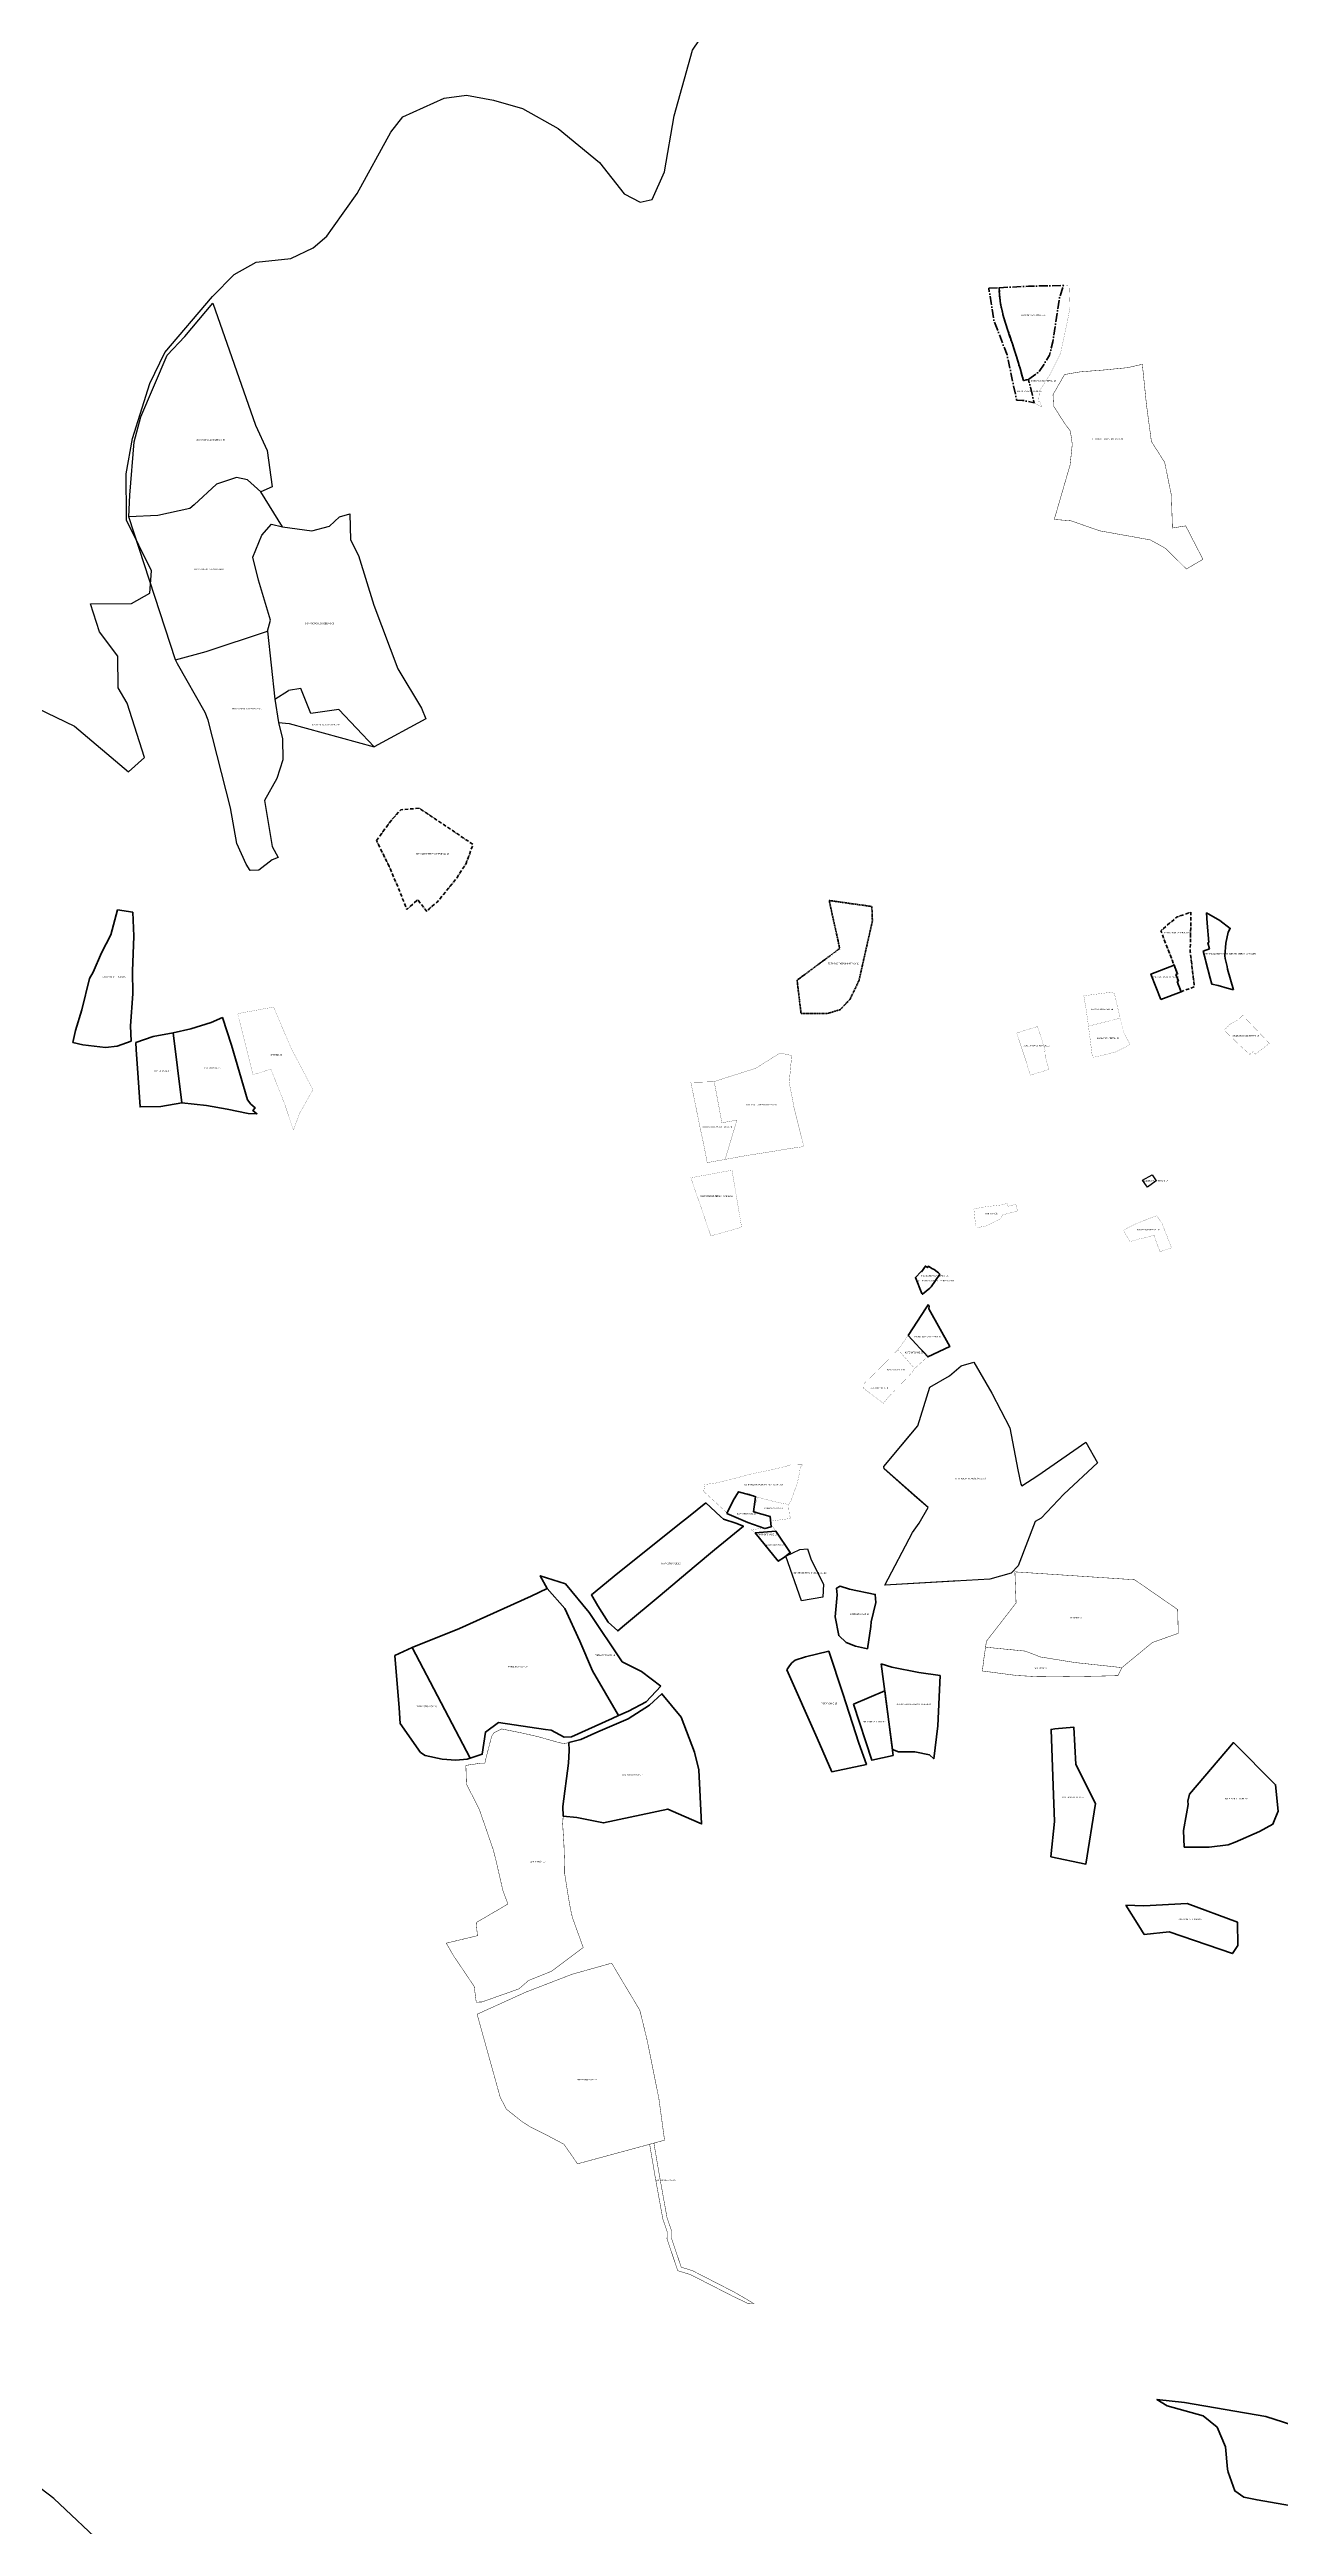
# Model space of a CAD drawing. Header units: metres. Extents: x 245125 to 394351, y 270578 to 4233311.
# Drawn here: x 269768 to 270611, y 4184964 to 4186661 of the extents above; entities that cross this region are included whole.
import ezdxf
from ezdxf.lldxf.tags import DXFTag

# ---------------------------------------------------------------- set-up
doc = ezdxf.new("R2010")
doc.units = ezdxf.units.M
for name, pattern in [('DASHDOT', [25.4, 12.7, -6.35, 0, -6.35]), ('DASHDOT_LINE', [18, 12, -3, 0, -3]), ('t-orio', [0.79, 0.5, -0.12, 0.05, -0.12])]:
    doc.linetypes.add(name, pattern=pattern)
for name, color, linetype in [('4178-(1-64)', 129, 'Continuous'), ('4495-(127-227)', 221, 'Continuous'), ('4495-(228-329)', 103, 'Continuous'), ('ASTOTA', 7, 'Continuous'), ('topo2006', 195, 'Continuous'), ('topo2008', 42, 'Continuous'), ('topo2012', 144, 'Continuous'), ('topo2013', 66, 'Continuous'), ('topo2015', 137, 'Continuous'), ('topo2016', 36, 'Continuous'), ('topo2017', 2, 'Continuous'), ('topo2018', 5, 'Continuous'), ('topo2019', 6, 'Continuous'), ('topo2020', 3, 'Continuous'), ('topo2021', 4, 'Continuous'), ('topo2022', 30, 'Continuous'), ('topo2025', 112, 'Continuous'), ('topo2026', 192, 'Continuous')]:
    doc.layers.add(name, color=color, linetype=linetype)
doc.styles.get("Standard").update_dxf_attribs({"font": 'arial.ttf'})
tags = doc.linetypes.add('BORDER', pattern=[1.75, 0.5, -0.25, 0.5, -0.25, 0, -0.25]).pattern_tags.tags
tags[14:15] = [DXFTag(74, 4), DXFTag(75, 0), DXFTag(340, '0'), DXFTag(46, 1.0), DXFTag(50, 0.0), DXFTag(44, 0.0), DXFTag(45, 0.0)]
tags[12:13] = [DXFTag(74, 4), DXFTag(75, 0), DXFTag(340, '0'), DXFTag(46, 1.0), DXFTag(50, 0.0), DXFTag(44, 0.0), DXFTag(45, 0.0)]
tags[10:11] = [DXFTag(74, 4), DXFTag(75, 0), DXFTag(340, '0'), DXFTag(46, 1.0), DXFTag(50, 0.0), DXFTag(44, 0.0), DXFTag(45, 0.0)]
tags[8:9] = [DXFTag(74, 4), DXFTag(75, 0), DXFTag(340, '0'), DXFTag(46, 1.0), DXFTag(50, 0.0), DXFTag(44, 0.0), DXFTag(45, 0.0)]
tags[6:7] = [DXFTag(74, 4), DXFTag(75, 0), DXFTag(340, '0'), DXFTag(46, 1.0), DXFTag(50, 0.0), DXFTag(44, 0.0), DXFTag(45, 0.0)]
tags[4:5] = [DXFTag(74, 4), DXFTag(75, 0), DXFTag(340, '0'), DXFTag(46, 1.0), DXFTag(50, 0.0), DXFTag(44, 0.0), DXFTag(45, 0.0)]
tags = doc.linetypes.add('BORDER2', pattern=[0.875, 0.25, -0.125, 0.25, -0.125, 0, -0.125]).pattern_tags.tags
tags[14:15] = [DXFTag(74, 4), DXFTag(75, 0), DXFTag(340, '0'), DXFTag(46, 1.0), DXFTag(50, 0.0), DXFTag(44, 0.0), DXFTag(45, 0.0)]
tags[12:13] = [DXFTag(74, 4), DXFTag(75, 0), DXFTag(340, '0'), DXFTag(46, 1.0), DXFTag(50, 0.0), DXFTag(44, 0.0), DXFTag(45, 0.0)]
tags[10:11] = [DXFTag(74, 4), DXFTag(75, 0), DXFTag(340, '0'), DXFTag(46, 1.0), DXFTag(50, 0.0), DXFTag(44, 0.0), DXFTag(45, 0.0)]
tags[8:9] = [DXFTag(74, 4), DXFTag(75, 0), DXFTag(340, '0'), DXFTag(46, 1.0), DXFTag(50, 0.0), DXFTag(44, 0.0), DXFTag(45, 0.0)]
tags[6:7] = [DXFTag(74, 4), DXFTag(75, 0), DXFTag(340, '0'), DXFTag(46, 1.0), DXFTag(50, 0.0), DXFTag(44, 0.0), DXFTag(45, 0.0)]
tags[4:5] = [DXFTag(74, 4), DXFTag(75, 0), DXFTag(340, '0'), DXFTag(46, 1.0), DXFTag(50, 0.0), DXFTag(44, 0.0), DXFTag(45, 0.0)]
tags = doc.linetypes.add('DASHDOT2', pattern=[0.5, 0.25, -0.125, 0, -0.125]).pattern_tags.tags
tags[10:11] = [DXFTag(74, 4), DXFTag(75, 0), DXFTag(340, '0'), DXFTag(46, 1.0), DXFTag(50, 0.0), DXFTag(44, 0.0), DXFTag(45, 0.0)]
tags[8:9] = [DXFTag(74, 4), DXFTag(75, 0), DXFTag(340, '0'), DXFTag(46, 1.0), DXFTag(50, 0.0), DXFTag(44, 0.0), DXFTag(45, 0.0)]
tags[6:7] = [DXFTag(74, 4), DXFTag(75, 0), DXFTag(340, '0'), DXFTag(46, 1.0), DXFTag(50, 0.0), DXFTag(44, 0.0), DXFTag(45, 0.0)]
tags[4:5] = [DXFTag(74, 4), DXFTag(75, 0), DXFTag(340, '0'), DXFTag(46, 1.0), DXFTag(50, 0.0), DXFTag(44, 0.0), DXFTag(45, 0.0)]
tags = doc.linetypes.add('DASHDOTX2', pattern=[2, 1, -0.5, 0, -0.5]).pattern_tags.tags
tags[10:11] = [DXFTag(74, 4), DXFTag(75, 0), DXFTag(340, '0'), DXFTag(46, 1.0), DXFTag(50, 0.0), DXFTag(44, 0.0), DXFTag(45, 0.0)]
tags[8:9] = [DXFTag(74, 4), DXFTag(75, 0), DXFTag(340, '0'), DXFTag(46, 1.0), DXFTag(50, 0.0), DXFTag(44, 0.0), DXFTag(45, 0.0)]
tags[6:7] = [DXFTag(74, 4), DXFTag(75, 0), DXFTag(340, '0'), DXFTag(46, 1.0), DXFTag(50, 0.0), DXFTag(44, 0.0), DXFTag(45, 0.0)]
tags[4:5] = [DXFTag(74, 4), DXFTag(75, 0), DXFTag(340, '0'), DXFTag(46, 1.0), DXFTag(50, 0.0), DXFTag(44, 0.0), DXFTag(45, 0.0)]
tags = doc.linetypes.add('HIDDEN', pattern=[0.375, 0.25, -0.125]).pattern_tags.tags
tags[6:7] = [DXFTag(74, 4), DXFTag(75, 0), DXFTag(340, '0'), DXFTag(46, 1.0), DXFTag(50, 0.0), DXFTag(44, 0.0), DXFTag(45, 0.0)]
tags[4:5] = [DXFTag(74, 4), DXFTag(75, 0), DXFTag(340, '0'), DXFTag(46, 1.0), DXFTag(50, 0.0), DXFTag(44, 0.0), DXFTag(45, 0.0)]

msp = doc.modelspace()

# ---------------------------------------------------------------- linework, layer by layer
msp.add_line((270372.5, 4185826.3), (270370.2, 4185827.9))
at = {"color": 195}
for p, q in [((270339.7, 4185689.1), (270339.5, 4185690.7)), ((270339.7, 4185689.1), (270339.5, 4185690.7)), ((270369.8, 4185662.4), (270362.2, 4185669.2)), ((270363.7, 4185651.8), (270369.8, 4185662.4)), ((270447.2, 4185655.2), (270443.2, 4185653))]:
    msp.add_line(p, q, dxfattribs=at)
at = {"layer": '4178-(1-64)', "color": 129, "linetype": 'DASHDOT2', "lineweight": 60, "ltscale": 3}
msp.add_lwpolyline([(270337.8, 4185555.5), (270344.9, 4185553), (270363.5, 4185549.4), (270378.1, 4185547.3), (270376.4, 4185513), (270373.7, 4185490.3), (270370.7, 4185493), (270360.7, 4185495.2), (270349.5, 4185495.1), (270345.4, 4185496.8)], close=True, dxfattribs=at)
at = {"layer": '4495-(127-227)', "color": 221, "linetype": 'BORDER2', "lineweight": 40}
msp.add_lwpolyline([(270579.1, 4186017.1), (270574.6, 4186018.4), (270568.5, 4186020.2), (270564.2, 4186021.1), (270564.1, 4186021.1), (270563.1, 4186025.3), (270560.1, 4186036.7), (270559.8, 4186037.8), (270558.3, 4186043.8), (270562.5, 4186045.2), (270561.4, 4186049.3), (270562.1, 4186049.7), (270561, 4186062.9), (270560.6, 4186069.9), (270569.6, 4186064.7), (270576.8, 4186059.3), (270575.3, 4186056.7), (270573.8, 4186049.1), (270573.2, 4186040.6), (270573.4, 4186038.6), (270574.7, 4186033.2), (270575, 4186031.3)], close=True, dxfattribs=at)
at = {"layer": '4495-(127-227)', "color": 221, "lineweight": 40, "ltscale": 2, "const_width": 0.1}
msp.add_lwpolyline([(270365.1, 4185824.2), (270361.1, 4185820), (270365.6, 4185809.2), (270366, 4185808.6), (270371, 4185812.7), (270372, 4185813.8), (270377.8, 4185822.3), (270376.9, 4185823.2), (270376, 4185824), (270376, 4185824), (270370.7, 4185827.8), (270370.7, 4185827.8), (270369.8, 4185826.6), (270368, 4185827.9), (270365.3, 4185824), (270365.1, 4185824.2)], dxfattribs=at)
at = {"layer": '4495-(228-329)', "color": 103, "ltscale": 50, "const_width": 0.1}
msp.add_lwpolyline([(270207.3, 4185888.4), (270235.5, 4185893.6), (270242.1, 4185854.5), (270221, 4185848.6), (270215.3, 4185865.3)], close=True, dxfattribs=at)
at = {"layer": 'ASTOTA', "color": 253, "linetype": 'HIDDEN', "ltscale": 300}
for points in [[(269759.5, 4186210.3), (269785.2, 4186197.9), (269822, 4186166.5), (269833.1, 4186176.3), (269821.1, 4186213.7), (269815, 4186224.2), (269814.7, 4186245.8), (269802.3, 4186262.6), (269796, 4186281.6), (269824.2, 4186281.9), (269836.6, 4186288.9), (269837.9, 4186304.2), (269820.7, 4186339), (269820.7, 4186341.5), (269820.4, 4186370.8), (269824.9, 4186394.9), (269836.6, 4186432.6), (269846.9, 4186453.8), (269879.7, 4186492.3), (269894.4, 4186507.4), (269909.5, 4186515.7), (269933.3, 4186518.3), (269948.7, 4186525.5), (269957.9, 4186533.5), (269961.8, 4186539), (269978.7, 4186562.9), (270001.7, 4186604.8), (270010, 4186615.4), (270038.3, 4186628.2), (270053.7, 4186630.1), (270072.2, 4186626.7), (270091.9, 4186621), (270116.4, 4186607.4), (270144.7, 4186584.1), (270161.7, 4186562.6), (270172.6, 4186556.9), (270180.9, 4186558.8), (270189.2, 4186577.7), (270196, 4186616.1), (270208.5, 4186661), (270234.2, 4186699.3)], [(269806.8, 4184949.6), (269771, 4184983.4), (269733.3, 4185012)]]:
    msp.add_lwpolyline(points, dxfattribs=at)
at = {"layer": 'topo2006', "color": 195}
for p, q in [((270371, 4185745), (270384.5, 4185752.8)), ((270371, 4185745), (270384.5, 4185752.8)), ((270384.5, 4185752.8), (270392.5, 4185759.6)), ((270384.5, 4185752.8), (270392.5, 4185759.6)), ((270392.5, 4185759.6), (270401.2, 4185762)), ((270392.5, 4185759.6), (270401.2, 4185762)), ((270401.2, 4185762), (270413.6, 4185740.8)), ((270362.9, 4185718.4), (270371, 4185745)), ((270362.9, 4185718.4), (270371, 4185745)), ((270413.6, 4185740.8), (270425.8, 4185717)), ((270339.5, 4185690.7), (270362.9, 4185718.4)), ((270358.1, 4185712.7), (270362.9, 4185718.4)), ((270425.8, 4185717), (270431.3, 4185688.4)), ((270339.5, 4185690.7), (270358.1, 4185712.7)), ((270444.9, 4185684.5), (270478, 4185707.3)), ((270478, 4185707.3), (270485.9, 4185693.1)), ((270369.8, 4185662.4), (270339.7, 4185689.1)), ((270362.2, 4185669.2), (270339.7, 4185689.1)), ((270431.3, 4185688.4), (270433.3, 4185678.6)), ((270434.1, 4185677.3), (270444.9, 4185684.5)), ((270485.9, 4185693.1), (270462.9, 4185671.6)), ((270433.3, 4185678.6), (270434.1, 4185677.3)), ((270462.9, 4185671.6), (270447.2, 4185655.2)), ((270359.1, 4185645.3), (270363.7, 4185651.8)), ((270443.2, 4185653), (270431.6, 4185622.5)), ((270340.1, 4185609.3), (270359.1, 4185645.3)), ((270426.8, 4185617.4), (270412.2, 4185613.5)), ((270431.6, 4185622.5), (270426.8, 4185617.4)), ((270412.2, 4185613.5), (270340.1, 4185609.3)), ((270390.8, 4185612.3), (270340.1, 4185609.3))]:
    msp.add_line(p, q, dxfattribs=at)
at = {"layer": 'topo2008', "color": 42}
for p, q in [((269927.6, 4186334.5), (269912.7, 4186358.4)), ((269854.4, 4186243.4), (269822.3, 4186341.2)), ((269907.3, 4186313.7), (269913.5, 4186328.7)), ((269913.5, 4186328.7), (269920, 4186336.2)), ((269920, 4186336.2), (269927.7, 4186334.5)), ((269927.7, 4186334.5), (269947.6, 4186331.6)), ((269947.6, 4186331.6), (269959.8, 4186334.9)), ((269959.8, 4186334.9), (269966.7, 4186341.3)), ((269966.7, 4186341.3), (269973.6, 4186343.4)), ((269973.6, 4186343.4), (269974.2, 4186325.6)), ((269911.2, 4186298), (269907.3, 4186313.7)), ((269974.2, 4186325.6), (269979.6, 4186314.7)), ((269979.6, 4186314.7), (269990.1, 4186280.7)), ((269919.4, 4186270.5), (269911.2, 4186298)), ((269990.1, 4186280.7), (270006.6, 4186237.1)), ((269875.4, 4186249.1), (269917.3, 4186262.9)), ((269917.3, 4186262.9), (269919.4, 4186270.5)), ((269917.3, 4186262.9), (269922.3, 4186216.3)), ((269854.4, 4186243.4), (269875.4, 4186249.1)), ((269855.6, 4186240.5), (269854.4, 4186243.4)), ((269874.5, 4186207.2), (269855.6, 4186240.5)), ((270006.6, 4186237.1), (270022.9, 4186210.3)), ((269922.3, 4186216.3), (269931.8, 4186222.3)), ((269922.3, 4186216.3), (269924.9, 4186200.3)), ((269940.1, 4186223.6), (269931.8, 4186222.3)), ((269946.9, 4186206.6), (269940.1, 4186223.6)), ((269966.1, 4186209.2), (269946.9, 4186206.6)), ((269990.4, 4186183.6), (269966.1, 4186209.2)), ((269876.6, 4186201.9), (269874.5, 4186207.2)), ((269892, 4186141.8), (269876.6, 4186201.9)), ((269924.9, 4186200.3), (269932.2, 4186199.6)), ((269924.9, 4186200.3), (269927.6, 4186189.1)), ((269932.2, 4186199.6), (269990.4, 4186183.6)), ((270025.7, 4186202.8), (269990.4, 4186183.6)), ((269927.8, 4186174.9), (269923.7, 4186162)), ((269927.6, 4186189.1), (269927.8, 4186174.9)), ((269923.7, 4186162), (269915.2, 4186147)), ((269896.4, 4186117.4), (269892, 4186141.8)), ((269915.2, 4186147), (269920.4, 4186115.5)), ((269902.8, 4186103.3), (269896.4, 4186117.4)), ((269920.4, 4186115.5), (269924.7, 4186107.8)), ((269924.7, 4186107.8), (269920.5, 4186106.2)), ((269905.5, 4186099), (269902.8, 4186103.3)), ((269911.4, 4186099.1), (269905.5, 4186099)), ((269920.5, 4186106.2), (269911.4, 4186099.1)), ((270272.4, 4185629.2), (270282, 4185633.7)), ((270282, 4185633.7), (270287.2, 4185634.2)), ((270287.2, 4185634.2), (270289.8, 4185626.6)), ((270283.2, 4185598.6), (270272.4, 4185629.2)), ((270289.8, 4185626.6), (270298.1, 4185609.9)), ((270297.8, 4185601), (270283.2, 4185598.6)), ((270298.1, 4185609.9), (270297.8, 4185601))]:
    msp.add_line(p, q, dxfattribs=at)
at = {"layer": 'topo2008'}
msp.add_line((270022.9, 4186210.3), (270025.7, 4186202.8), dxfattribs=at)
at = {"layer": 'topo2008', "color": 42}
msp.add_lwpolyline([(269822.3, 4186341.2), (269822.9, 4186356.1), (269826, 4186392.7), (269830.6, 4186409.9), (269848.5, 4186452), (269860.6, 4186464.8), (269879.8, 4186487.7), (269909, 4186404.2), (269917, 4186386.7), (269920.4, 4186361.9), (269912.7, 4186358.4), (269903.7, 4186366.6), (269896.1, 4186368.3), (269882.4, 4186363.7), (269867, 4186349.5), (269864.1, 4186347), (269842.2, 4186342.1), (269822.3, 4186341.2)], dxfattribs=at)
at = {"layer": 'topo2012', "color": 144, "linetype": 'DASHDOT2', "lineweight": 80, "ltscale": 5}
msp.add_lwpolyline([(270318.7, 4185527.8), (270340.2, 4185536.8), (270345.8, 4185492.6), (270331.2, 4185489.4)], close=True, dxfattribs=at)
at = {"layer": 'topo2013'}
msp.add_line((269858.7, 4185939.7), (269852.6, 4185987.7), dxfattribs=at)
at = {"layer": 'topo2013', "color": 66, "lineweight": 50}
for points in [[(269827.2, 4185981.2), (269839, 4185985.3), (269852.6, 4185987.7), (269858.7, 4185939.7), (269844.2, 4185937.2), (269830, 4185937), (269828.8, 4185957), (269827.4, 4185976.3)], [(269852.6, 4185987.7), (269864.8, 4185990.4), (269878.8, 4185994.9), (269886.4, 4185998.2), (269892.6, 4185979.2), (269903.6, 4185941.9), (269905.9, 4185938.8), (269908.8, 4185936.4), (269907.3, 4185934.5), (269910.1, 4185932.3), (269904, 4185932.5), (269889.6, 4185935.4), (269875.5, 4185937.9), (269858.7, 4185939.7)]]:
    msp.add_lwpolyline(points, close=True, dxfattribs=at)
at = {"layer": 'topo2013', "color": 66, "linetype": 'DASHDOTX2', "lineweight": 60}
for points in [[(270217.5, 4185665.7), (270227.6, 4185656.4), (270229.7, 4185654.6), (270238.1, 4185651.7), (270243.3, 4185649.7), (270223.6, 4185633.6), (270209.7, 4185621.9), (270186.3, 4185602.2), (270161.8, 4185581.8), (270157.2, 4185577.9), (270150.6, 4185583.9), (270143.7, 4185595.1), (270139.2, 4185602.6), (270145.7, 4185608), (270154.7, 4185615.4), (270192.7, 4185645.8), (270201.6, 4185653), (270205.6, 4185656.2)], [(270232, 4185658.3), (270236.2, 4185667.3), (270240, 4185673.3), (270250, 4185670.6), (270251.6, 4185669.7), (270250.3, 4185659.6), (270261.7, 4185656.3), (270262.3, 4185649.2), (270258, 4185648.1), (270246.4, 4185652.2)], [(270251.3, 4185645.1), (270265.6, 4185646.2), (270275.4, 4185631.6), (270271.4, 4185628.5), (270267.2, 4185625.7)], [(270307, 4185607.3), (270309.5, 4185608.5), (270316, 4185606.6), (270333.6, 4185603), (270334, 4185597.3), (270330.9, 4185584.2), (270330.5, 4185580.9), (270328.3, 4185565.7), (270320, 4185567.5), (270313.8, 4185570), (270308.6, 4185574.7), (270306.2, 4185587.7), (270307.6, 4185602.7)]]:
    msp.add_lwpolyline(points, close=True, dxfattribs=at)
at = {"layer": 'topo2015', "color": 137, "linetype": 'DASHDOT', "lineweight": 60, "ltscale": 6}
msp.add_lwpolyline([(269814.6, 4186072.1), (269825, 4186070.5), (269825.8, 4186054), (269824.9, 4186030), (269825, 4186014.5), (269823.5, 4185992.5), (269823.9, 4185982), (269814.4, 4185978.6), (269806.3, 4185977.7), (269790.9, 4185979.5), (269783.9, 4185981.1), (269785.8, 4185989.4), (269790.1, 4186003.6), (269795.4, 4186024.9), (269797.8, 4186029.4), (269803.5, 4186042.6), (269810.1, 4186054.8), (269814.6, 4186072.1)], dxfattribs=at)
at = {"layer": 'topo2015', "color": 137, "linetype": 'HIDDEN', "lineweight": 40, "ltscale": 2}
for points in [[(270273.1, 4185551.2), (270274.9, 4185554), (270276.5, 4185556.1), (270278.8, 4185558), (270285.9, 4185560.1), (270301.8, 4185564), (270311.4, 4185535), (270322.5, 4185501.1), (270327.6, 4185486.5), (270303.9, 4185481.5), (270293.8, 4185504.4), (270273.1, 4185551.2)], [(270453.9, 4185423.2), (270477.9, 4185418.2), (270484.5, 4185459.6), (270471.1, 4185486.3), (270469.6, 4185512), (270456.6, 4185510.8), (270454.1, 4185510.5), (270455.6, 4185471.7), (270456.4, 4185447.3), (270453.9, 4185423.2)]]:
    msp.add_lwpolyline(points, dxfattribs=at)
at = {"layer": 'topo2015', "color": 137, "linetype": 'BORDER', "lineweight": 40, "ltscale": 4}
for points in [[(270547.8, 4185461.2), (270547.9, 4185459), (270546.9, 4185452.7), (270544.7, 4185441.3), (270545.3, 4185429.8), (270559.2, 4185429.7), (270562.4, 4185429.7), (270575.5, 4185431.3), (270580.2, 4185433.2), (270596.9, 4185440.6), (270606.1, 4185445.5), (270607.3, 4185448.9), (270609.7, 4185454.4), (270607.9, 4185472.5), (270579, 4185501.4), (270548.9, 4185466.1), (270547.8, 4185461.2)], [(270505.4, 4185390.1), (270517.6, 4185389.6), (270547.4, 4185391.1), (270581.8, 4185378.3), (270582, 4185362.3), (270578.3, 4185356.8), (270578.3, 4185356.8), (270578.3, 4185356.8), (270535, 4185371.7), (270535, 4185371.7), (270517.9, 4185370), (270514.3, 4185375.8), (270505.4, 4185390.1)]]:
    msp.add_lwpolyline(points, dxfattribs=at)
at = {"layer": 'topo2016', "color": 36, "linetype": 'DASHDOT_LINE', "lineweight": 80, "ltscale": 0.2, "flags": 128}
msp.add_lwpolyline([(270543.2, 4186015.9), (270542.2, 4186018.5), (270540.5, 4186022.9), (270541.3, 4186023.3), (270539.6, 4186027.7), (270540.7, 4186028.1), (270536, 4186040.1), (270529.3, 4186057.7), (270540.4, 4186067.2), (270549.9, 4186070.4), (270549.4, 4186043.2), (270552.3, 4186019.4)], close=True, dxfattribs=at)
at = {"layer": 'topo2016', "color": 36, "lineweight": 80, "ltscale": 0.2, "flags": 128}
msp.add_lwpolyline([(270529.3, 4186010.5), (270522.5, 4186028), (270538.4, 4186034.1), (270540.7, 4186028.1), (270539.6, 4186027.7), (270541.3, 4186023.3), (270540.5, 4186022.9), (270543.2, 4186015.9)], close=True, dxfattribs=at)
at = {"layer": 'topo2016', "color": 36, "lineweight": 40}
msp.add_lwpolyline([(270365.1, 4185824.2), (270361.1, 4185820), (270365.6, 4185809.2), (270366, 4185808.6), (270371, 4185812.7), (270372, 4185813.8), (270377.8, 4185822.3), (270376.9, 4185823.2), (270376, 4185823.9), (270374, 4185825.5), (270372.5, 4185826.3), (270370.2, 4185827.9), (270369.4, 4185826.9), (270368, 4185827.9), (270365.3, 4185824), (270365.1, 4185824.2)], dxfattribs=at)
at = {"layer": 'topo2016', "color": 36, "linetype": 'DASHDOT2', "lineweight": 40, "ltscale": 8}
msp.add_lwpolyline([(270356.2, 4185780.3), (270368.5, 4185799.3), (270369.8, 4185801.4), (270370.5, 4185800.4), (270370.3, 4185798.6), (270384.7, 4185772.8), (270369.7, 4185765.7)], close=True, dxfattribs=at)
at = {"layer": 'topo2017', "color": 2, "linetype": 'DASHDOT_LINE', "lineweight": 60, "ltscale": 0.5, "flags": 128}
for points in [[(270411.4, 4186497.9), (270418.5, 4186498.3), (270419.1, 4186488.9), (270421.2, 4186479.2), (270429.7, 4186453.2), (270435.3, 4186434.7), (270438.6, 4186435.4), (270442.5, 4186419.4), (270434.5, 4186421.1), (270430.5, 4186421.3), (270423.9, 4186452.3), (270414.7, 4186476.5), (270413, 4186487.8)], [(270418.5, 4186498.3), (270438.7, 4186499.3), (270462.6, 4186499.8), (270460, 4186492), (270455.2, 4186461.2), (270453.1, 4186452.1), (270445.9, 4186440.7), (270438.6, 4186435.4), (270435.3, 4186434.7), (270429.7, 4186453.2), (270421.2, 4186479.2), (270419.1, 4186488.9), (270418.5, 4186498.3)]]:
    msp.add_lwpolyline(points, close=True, dxfattribs=at)
at = {"layer": 'topo2017', "color": 2, "linetype": 'DASHDOT_LINE', "lineweight": 60, "ltscale": 0.5, "const_width": 0.1, "flags": 128}
msp.add_lwpolyline([(270438.6, 4186435.4), (270445.9, 4186440.7), (270453.1, 4186452.1), (270455.2, 4186461.2), (270460, 4186492), (270462.6, 4186499.8), (270465.7, 4186499.5), (270466.6, 4186499.4), (270467.1, 4186485.3), (270465.5, 4186476.4), (270460.5, 4186453.1), (270453.5, 4186439.2), (270446.1, 4186427.4), (270445.5, 4186420.1), (270446.5, 4186420), (270447.6, 4186416.5), (270442.5, 4186419.4)], close=True, dxfattribs=at)
at = {"layer": 'topo2017', "color": 2, "flags": 128}
msp.add_lwpolyline([(270516.6, 4185886.8), (270523.3, 4185890.5), (270526, 4185886.4), (270526, 4185886.4), (270520.1, 4185882), (270519.5, 4185882.8)], close=True, dxfattribs=at)
at = {"layer": 'topo2017', "color": 2, "linetype": 'Continuous', "lineweight": 70, "ltscale": 2, "flags": 128}
msp.add_lwpolyline([(270637.1, 4184975.3), (270595.2, 4184982.5), (270586.1, 4184984.4), (270579.9, 4184988.7), (270575.3, 4185001.5), (270574.9, 4185003.5), (270573.5, 4185018.8), (270567.8, 4185032.3), (270558.3, 4185040.2), (270533.5, 4185046.9), (270526.6, 4185051.3), (270545.4, 4185049.3), (270601.1, 4185039.7), (270650.2, 4185023.9)], dxfattribs=at)
at = {"layer": 'topo2018', "color": 5, "linetype": 'DASHDOT_LINE', "lineweight": 70, "ltscale": 0.2, "flags": 128}
msp.add_lwpolyline([(269992, 4186119.5), (270001.5, 4186132.6), (270008.7, 4186140.6), (270021.3, 4186141.6), (270058.1, 4186116.8), (270053.3, 4186103.7), (270046.9, 4186093.7), (270034, 4186077.8), (270028.5, 4186073.2), (270026.5, 4186070.8), (270020.2, 4186078.9), (270014.8, 4186074.1), (270012.7, 4186072.3), (270009.9, 4186079.6), (270007.8, 4186085), (270000.7, 4186101.6), (269992, 4186119.5)], dxfattribs=at)
at = {"layer": 'topo2018', "color": 5, "linetype": 'DASHDOT2', "lineweight": 60, "ltscale": 0.3}
for points in [[(270186.8, 4185540), (270173.6, 4185550.2), (270160.3, 4185556.8), (270137.7, 4185590.6), (270121.4, 4185610.3), (270104.2, 4185615.7), (270109, 4185607.1), (270121.1, 4185593.4), (270131.2, 4185571), (270140, 4185550.6), (270157.8, 4185520), (270164.7, 4185523), (270176.8, 4185529.3)], [(270016.3, 4185566.6), (270056.1, 4185490.7), (270064.4, 4185493.4), (270066.6, 4185508.6), (270075.6, 4185515.2), (270107.8, 4185510.3), (270111.6, 4185509.9), (270120.6, 4185505.2), (270125.5, 4185505.4), (270153.4, 4185518), (270157.8, 4185520), (270140, 4185550.6), (270131.2, 4185571), (270121.1, 4185593.4), (270109, 4185607.1), (270097.9, 4185601.7), (270048.8, 4185579.7)], [(270004.6, 4185561.1), (270007.4, 4185525.3), (270008.3, 4185514.4), (270022.2, 4185494.7), (270025.4, 4185492.5), (270036.9, 4185490.1), (270046.4, 4185489.3), (270054.2, 4185490.1), (270056.1, 4185490.7), (270016.3, 4185566.6)], [(270123.7, 4185501.4), (270132, 4185503.6), (270143.6, 4185508.7), (270164.4, 4185517.8), (270179.1, 4185527), (270187.5, 4185534.9), (270200.6, 4185518.8), (270209.9, 4185494.8), (270212.8, 4185482.7), (270214.7, 4185445.7), (270202.6, 4185451.1), (270191.5, 4185455.9), (270147.5, 4185446.4), (270129.1, 4185450), (270119.8, 4185451.1), (270119.7, 4185457.7), (270123.6, 4185487.3), (270123.9, 4185496)]]:
    msp.add_lwpolyline(points, close=True, dxfattribs=at)
at = {"layer": 'topo2019', "color": 6, "ltscale": 5, "const_width": 0.3, "flags": 128}
msp.add_lwpolyline([(270463.3, 4186438.8), (270473.8, 4186440.6), (270490.3, 4186441.9), (270506.5, 4186443.5), (270516.6, 4186445.8), (270519.4, 4186418.3), (270522.8, 4186392.9), (270531.9, 4186378.6), (270536.5, 4186356), (270537.2, 4186333.6), (270546.3, 4186335.1), (270558.1, 4186312.2), (270546.8, 4186305.5), (270532.5, 4186319.7), (270522, 4186325.5), (270487.4, 4186331.7), (270467.6, 4186338.6), (270456.2, 4186339.5), (270457.4, 4186343.4), (270467.1, 4186376.8), (270468.6, 4186391), (270467.3, 4186400), (270463.3, 4186405.4), (270455.8, 4186417.2), (270455.4, 4186425)], close=True, dxfattribs=at)
at = {"layer": 'topo2019', "color": 6, "linetype": 't-orio', "lineweight": 60, "flags": 128}
msp.add_lwpolyline([(270302.1, 4186078.4), (270331.3, 4186074.3), (270331.7, 4186064.4), (270322.5, 4186023.6), (270316.4, 4186010.8), (270309.6, 4186003.6), (270301.3, 4186001.1), (270282.8, 4186000.9), (270280.1, 4186023.8), (270309.3, 4186045.5), (270306.7, 4186057.5), (270304.9, 4186065.4)], close=True, dxfattribs=at)
at = {"layer": 'topo2019', "color": 6, "ltscale": 20, "const_width": 0.1}
msp.add_lwpolyline([(270430.5, 4185987.6), (270444.8, 4185992.1), (270447.9, 4185982.4), (270450, 4185975.4), (270449.8, 4185975.3), (270450.1, 4185971.2), (270452.7, 4185962.7), (270439.9, 4185958.7), (270437.1, 4185967.7), (270435.1, 4185973.7)], close=True, dxfattribs=at)
at = {"layer": 'topo2019', "color": 6, "const_width": 0.1}
msp.add_lwpolyline([(270585.3, 4185999.7), (270597.9, 4185986.5), (270603.6, 4185980.5), (270594.1, 4185973.1), (270592.5, 4185974.9), (270590.2, 4185972.9), (270584, 4185978.6), (270572.5, 4185989.6), (270574.7, 4185991.5), (270576.2, 4185993.4), (270582.1, 4185996.6)], close=True, dxfattribs=at)
at = {"layer": 'topo2019', "color": 6, "ltscale": 15, "const_width": 0.15}
msp.add_lwpolyline([(270223.3, 4185954.4), (270251.7, 4185963.4), (270268.4, 4185973.9), (270276.4, 4185972.2), (270274.7, 4185953.5), (270276.8, 4185943), (270278, 4185936.4), (270284.7, 4185909.8), (270274.8, 4185908.4), (270263.5, 4185906.5), (270245, 4185903.6), (270230.8, 4185901), (270238.9, 4185927.9), (270228.6, 4185926.1), (270228, 4185929.3)], close=True, dxfattribs=at)
msp.add_lwpolyline([(270207.3, 4185953.8), (270222.9, 4185954.2), (270223.3, 4185954.4), (270228, 4185929.3), (270228.6, 4185926.1), (270238.9, 4185927.9), (270230.8, 4185901), (270218.5, 4185898.8), (270216.4, 4185909.9), (270214, 4185921.2), (270213.5, 4185923.3), (270212.3, 4185929.4), (270211.7, 4185932.3), (270209.8, 4185941.7), (270207.3, 4185953.8)], dxfattribs=at)
at = {"layer": 'topo2019', "color": 6, "ltscale": 50, "const_width": 0.3, "flags": 128}
msp.add_lwpolyline([(270039.8, 4185364), (270061.1, 4185369.1), (270060.3, 4185378.1), (270082, 4185390.8), (270078.6, 4185399.9), (270073.7, 4185421.2), (270071.9, 4185428.2), (270062.4, 4185455.7), (270053.6, 4185473), (270053.2, 4185485.8), (270064, 4185487.4), (270066.2, 4185487.4), (270067.3, 4185492), (270070.9, 4185505.9), (270072.6, 4185508.2), (270077.7, 4185510.8), (270091.1, 4185508.1), (270102.2, 4185505.6), (270116, 4185501.7), (270116, 4185501.7), (270116, 4185501.7), (270119.9, 4185500.8), (270123.7, 4185501.3), (270123.7, 4185500), (270123.9, 4185496), (270123.6, 4185487.2), (270119.7, 4185457.6), (270119.8, 4185451), (270119.8, 4185450.1), (270119.7, 4185448.5), (270119.7, 4185448.5), (270119.5, 4185445.8), (270120.4, 4185431.3), (270120.9, 4185415.1), (270120.9, 4185411.5), (270123.3, 4185396.3), (270124.9, 4185387.2), (270126.2, 4185381.5), (270133.6, 4185361), (270112, 4185344.8), (270096.1, 4185338.4), (270089.6, 4185332.7), (270064.2, 4185323.7), (270060.3, 4185323.6), (270058.9, 4185334.4), (270044.7, 4185355.4), (270039.8, 4185364)], dxfattribs=at)
at = {"layer": 'topo2020', "color": 3, "lineweight": 30, "ltscale": 15, "const_width": 0.1}
for points in [[(269896.9, 4186000.9), (269921.5, 4186005.4), (269933.7, 4185976.8), (269948.5, 4185948.6), (269947.1, 4185946.4), (269939.5, 4185932.9), (269935, 4185920.9), (269932.2, 4185929.4), (269930.6, 4185934.3), (269928.6, 4185940.2), (269919.6, 4185962.9), (269907.4, 4185959)], [(270401.2, 4185867), (270407.4, 4185868.3), (270413.9, 4185869.1), (270415.6, 4185869.3), (270419.8, 4185869.8), (270419.8, 4185869.9), (270423.9, 4185870.8), (270424.4, 4185868.8), (270430, 4185870.2), (270431.1, 4185865.7), (270420.9, 4185863), (270419, 4185860.1), (270415.8, 4185858.4), (270409.5, 4185855.4), (270403.8, 4185854.3), (270402.5, 4185855.7), (270402.3, 4185856.8)], [(270334.5, 4185755.6), (270349, 4185770.4), (270349.2, 4185770.7), (270360.6, 4185757.7), (270360.6, 4185757.6), (270358.7, 4185754.9), (270356.7, 4185752.7), (270349.4, 4185745.1), (270347.2, 4185742.9)], [(270349.2, 4185770.7), (270356.2, 4185780.3), (270357.4, 4185778.9), (270363.6, 4185772.8), (270365.4, 4185770.9), (270370, 4185766.3), (270360.6, 4185757.7)], [(270334.5, 4185755.6), (270326, 4185747.4), (270325.8, 4185744), (270339.2, 4185733.9), (270343.6, 4185739.3), (270344.9, 4185740.4), (270347.2, 4185742.8), (270347.2, 4185742.9)]]:
    msp.add_lwpolyline(points, close=True, dxfattribs=at)
at = {"layer": 'topo2020', "color": 3, "ltscale": 3, "const_width": 0.3}
for points in [[(270429.3, 4185618.4), (270511.3, 4185613), (270540.8, 4185592.6), (270541.2, 4185576.3), (270523.5, 4185570), (270502.6, 4185552.8), (270470.2, 4185556.3), (270446.8, 4185560.1), (270436.4, 4185564.1), (270409.2, 4185566.8), (270409.8, 4185570.9), (270430.1, 4185597.1)], [(270502.6, 4185552.8), (270499.9, 4185547.3), (270484.2, 4185546.9), (270458.4, 4185546.5), (270444.8, 4185546.6), (270430.4, 4185547.4), (270407, 4185550.5), (270408.2, 4185560), (270409.2, 4185566.8), (270436.4, 4185564.1), (270446.8, 4185560.1), (270470.2, 4185556.3)]]:
    msp.add_lwpolyline(points, close=True, dxfattribs=at)
at = {"layer": 'topo2020', "color": 3, "ltscale": 60, "const_width": 0.3}
msp.add_lwpolyline([(270060.9, 4185315.3), (270094.4, 4185330.5), (270126, 4185342.7), (270153.1, 4185350.3), (270172.4, 4185317.9), (270177.4, 4185297.4), (270185.4, 4185257.6), (270189.3, 4185229), (270182, 4185227), (270179.1, 4185226.2), (270129.7, 4185212.8), (270120.4, 4185226.2), (270108.2, 4185232.7), (270097.7, 4185237.9), (270091.7, 4185241.7), (270080.9, 4185250.3), (270076.7, 4185258.5), (270060.9, 4185315.3)], close=True, dxfattribs=at)
at = {"layer": 'topo2020', "color": 3, "ltscale": 50, "const_width": 0.3}
msp.add_lwpolyline([(270182, 4185227), (270185.6, 4185205.9), (270191, 4185175.9), (270194.1, 4185166.9), (270194, 4185161.9), (270200.7, 4185142), (270208.4, 4185139.6), (270237.5, 4185124.7), (270250.4, 4185117.1), (270246.7, 4185117), (270236.2, 4185122), (270207.3, 4185136.8), (270198.3, 4185139.6), (270191, 4185161.4), (270191.1, 4185166.4), (270188.1, 4185175.1), (270182.6, 4185205.4), (270179.1, 4185226.2)], close=True, dxfattribs=at)
at = {"layer": 'topo2021', "color": 4, "ltscale": 2, "const_width": 0.1}
for points in [[(270250.3, 4185660.2), (270252.9, 4185669.6), (270266.2, 4185666.1), (270274.2, 4185664.6), (270274.8, 4185657.2), (270276, 4185655.1), (270261.8, 4185653.1), (270262.3, 4185655.9)], [(270251.4, 4185645), (270251, 4185645.5), (270248.6, 4185647.2), (270263.5, 4185649.3), (270269.1, 4185640.7), (270275.3, 4185631.6), (270272, 4185629.1), (270267.3, 4185625.7)]]:
    msp.add_lwpolyline(points, close=True, dxfattribs=at)
at = {"layer": 'topo2022', "color": 30, "linetype": 't-orio', "ltscale": 10, "const_width": 0.1}
msp.add_lwpolyline([(270503.8, 4185851.9), (270504, 4185852.3), (270505.8, 4185853.7), (270511.3, 4185856.5), (270520.7, 4185860.3), (270526.5, 4185862.5), (270530.2, 4185856.8), (270536.6, 4185840.4), (270528.6, 4185837.8), (270524.6, 4185849), (270516.9, 4185847), (270515.3, 4185846.7), (270514.6, 4185846.6), (270511.1, 4185845.4), (270508.1, 4185844.8), (270506.1, 4185848.2)], close=True, dxfattribs=at)
at = {"layer": 'topo2025', "linetype": 't-orio', "ltscale": 10, "const_width": 0.1}
for points in [[(270478.1, 4186003.7), (270476.5, 4186013.1), (270494.2, 4186015.4), (270497.4, 4186014.9), (270501.4, 4185997.8), (270479.7, 4185992.3)], [(270501.4, 4185997.8), (270503.9, 4185987.8), (270508.1, 4185979.9), (270505.1, 4185978.1), (270501.1, 4185976), (270497.9, 4185974.5), (270494.9, 4185973.8), (270488.5, 4185972.1), (270482.4, 4185970.9), (270480.9, 4185982.9), (270479.7, 4185992.3)]]:
    msp.add_lwpolyline(points, close=True, dxfattribs=at)
at = {"layer": 'topo2026', "linetype": 't-orio', "ltscale": 20, "const_width": 0.1}
msp.add_lwpolyline([(270216.9, 4185678.3), (270223.8, 4185679.1), (270234.2, 4185681.6), (270249.2, 4185685.6), (270260.6, 4185687.9), (270271.7, 4185690.5), (270274.8, 4185691.5), (270276.5, 4185691.9), (270283.7, 4185691.7), (270282.2, 4185689.8), (270281.8, 4185686.4), (270280.3, 4185679.4), (270276.5, 4185668.8), (270275.8, 4185666.6), (270274.2, 4185664.6), (270266.2, 4185666.1), (270252.9, 4185669.6), (270247.6, 4185671.9), (270239.6, 4185673.1), (270236.2, 4185667.3), (270232.2, 4185658.7), (270216.1, 4185673.5)], close=True, dxfattribs=at)

# ---------------------------------------------------------------- texts
at = {"layer": '4178-(1-64)', "color": 129, "insert": (270348.3, 4185528.2), "char_height": 1, "width": 35.885, "attachment_point": 1}
msp.add_mtext('49 ΓΑΡΓΑΡΩΝΗΣ ΓΕΡΑΚΙ-ΑΥΘ.4178', dxfattribs=at)
at = {"layer": '4495-(127-227)', "color": 221, "char_height": 1, "attachment_point": 1}
for s, insert, width in [('185 ΠΑΠΑΔΟΠΟΥΛΟΥ ΠΗΝΕΛΟΠΗ ΓΕΡΑΚΙ-ΑΥΘ.4495', (270559.1, 4186042.4), 46.727), ('152 ΓΙΑΝΝΟΠΟΥΛΟY ΓΕΡΑΚΙ-ΑΥΘ.4495', (270362.1, 4185818.4), 28.584)]:
    msp.add_mtext(s, dxfattribs=dict(at, insert=insert, width=width))
at = {"layer": '4495-(228-329)', "color": 103, "lineweight": 80, "ltscale": 20, "insert": (270213.8, 4185876.3), "char_height": 1, "width": 48.567, "attachment_point": 1}
msp.add_mtext('238 ΤΣΙΠΗΡΑΣ ΓΕΡΑΚΙ- ΑΥΘ.4495', dxfattribs=at)
at = {"layer": 'topo2006', "color": 195, "ltscale": 2, "insert": (270388.4, 4185682.8), "char_height": 1, "width": 3.661, "attachment_point": 1}
msp.add_mtext('GEWRGIOU1000-06(ορθογωνιες)', dxfattribs=at)
at = {"layer": 'topo2008', "color": 42, "char_height": 1, "attachment_point": 1}
for insert, width in [((269868.4, 4186394.5), 35.532), ((269867.1, 4186305.8), 34.925), ((269942.9, 4186268.7), 34.217), ((269893.1, 4186210.3), 24.684), ((269947.2, 4186199.4), 29.587)]:
    msp.add_mtext('DIONYSOPOULOS GERAKI-08', dxfattribs=dict(at, insert=insert, width=width))
at = {"layer": 'topo2008', "color": 42, "ltscale": 2, "insert": (270277.3, 4185618.2), "char_height": 1, "width": 25.886, "attachment_point": 1}
msp.add_mtext('ΜΑΝΤΕΛΟΣ ΓΕΡΑΚΙ-08(ορθογωνιες)', dxfattribs=at)
at = {"layer": 'topo2012', "color": 144, "insert": (270325.4, 4185516.3), "char_height": 1, "width": 18.088, "attachment_point": 1}
msp.add_mtext('ΑΝΤΡΙΑΝΝΑ ΓΕΡΑΚΙ-12', dxfattribs=at)
at = {"layer": 'topo2013', "color": 66, "ltscale": 2, "char_height": 1, "width": 3.661, "attachment_point": 1}
for s, insert in [('ΓΑΡΓΑΡΩΝΗΣ-13', (269839.7, 4185962.1)), ('ΓΑΡΓΑΡΩΝΗΣ-13', (269874, 4185964.1)), ('MAΡΚΟΠΟΥΛΟΣ-13', (270238.9, 4185658.7)), ('MAΡΚΟΠΟΥΛΟΣ-13', (270253.4, 4185644.5)), ('MAΡΚΟΠΟΥΛΟΣ-13', (270187.3, 4185624.6)), ('MAΡΚΟΠΟΥΛΟΣ-13', (270316.5, 4185589.9))]:
    msp.add_mtext(s, dxfattribs=dict(at, insert=insert))
at = {"layer": 'topo2015', "color": 137, "char_height": 1, "width": 18.088, "attachment_point": 1}
for s, insert in [('ΓΑΡΓΑΡΩΝΗΣ ΓΕΡΑΚΙ-15', (269803.5, 4186026.5)), ('ΓΑΡΓΑΡΩΝΗΣ-15', (270296.3, 4185528.7)), ('ΓΑΡΓΑΡΩΝΗΣ ΓΕΡΑΚΙ-15', (270461.7, 4185464.4)), ('ΓΑΡΓΑΡΩΝΗΣ ΓΕΡΑΚΙ-15', (270572.4, 4185463.5)), ('ΓΑΡΓΑΡΩΝΗΣ ΓΕΡΑΚΙ-15', (270540.6, 4185380.8))]:
    msp.add_mtext(s, dxfattribs=dict(at, insert=insert))
at = {"layer": 'topo2016', "color": 36, "char_height": 1, "attachment_point": 1}
for s, insert, width in [('ΚΑΤΣΑΝΤΩΝΗΣ ΓΕΡΑΚΙ-16', (270531.3, 4186056.8), 28.16), ('ΚΑΤΣΑΝΤΩΝΗΣ ΓΕΡΑΚΙ-16', (270524.3, 4186026.5), 25.041), ('ΓΙΑΝΝΟΠΟΥΛΟY ΓΕΡΑΚΙ-16', (270365.2, 4185821.7), 25.67), ('ΓΙΑΝΝΟΠΟΥΛΟY ΓΕΡΑΚΙ-16', (270359.8, 4185780.1), 43.839)]:
    msp.add_mtext(s, dxfattribs=dict(at, insert=insert, width=width))
at = {"layer": 'topo2017', "color": 2, "char_height": 1, "width": 17.175, "attachment_point": 1}
for insert in [(270433.7, 4186479.8), (270440.5, 4186435), (270430.7, 4186427.8), (270517.1, 4185886.8)]:
    msp.add_mtext('ΒΑΖΟΠΟΥΛΟΥ ΓΕΡΑΚΙ-17', dxfattribs=dict(at, insert=insert))
at = {"layer": 'topo2018', "color": 5, "char_height": 1, "width": 18.088, "attachment_point": 1}
for s, insert in [('ΠΑΠΑΔΗΜΗΤΡΙΟΥ(ΜΠΙΡΜΠΑΣ)-18', (270019.2, 4186110.9)), ('ΠΑΠΑΔΟΠΟΥΛΟΥ-18', (270081.4, 4185554)), ('ΠΑΠΑΔΟΠΟΥΛΟΥ-18', (270141.5, 4185561.8)), ('ΠΑΠΑΔΟΠΟΥΛΟΥ-18', (270019.3, 4185526.7)), ('ΠΑΠΑΔΟΠΟΥΛΟΥ-18', (270160.6, 4185479.7))]:
    msp.add_mtext(s, dxfattribs=dict(at, insert=insert))
at = {"layer": 'topo2019', "color": 6, "lineweight": 80, "ltscale": 20, "char_height": 1, "attachment_point": 1}
for s, insert, width in [('ΤΣΙΠΗΡΑΣ ΠΑΠΑΔΗΜΗΤΡΙΟΥ-19', (270482, 4186395.1), 29.603), ('ΤΣΙΠΗΡΑΣ ΠΑΠΑΔΗΜΗΤΡΙΟΥ-19', (270301.2, 4186035.7), 70.084), ('KΩΝΣΤΑΝΤΑΚΟΠΟΥΛΟΣ-19', (270434.7, 4185979.5), 4.974), ('ΣΠΑΝΟΠΟΥΛΟΣ ΓΕΡΑΚΙ-19', (270578.4, 4185986.2), 19.262), ('ΤΣΙΠΗΡΑΣ ΠΑΠΑΔΗΜΗΤΡΙΟΥ-19', (270244.8, 4185939), 25.262), ('ΤΣΙΠΗΡΑΣ ΠΑΠΑΔΗΜΗΤΡΙΟΥ-19', (270214.1, 4185923.7), 24.56), ('ΤΣΙΛΙΓΚΑΝΟΥ-19', (270096.5, 4185420.4), 4.974)]:
    msp.add_mtext(s, dxfattribs=dict(at, insert=insert, width=width))
at = {"layer": 'topo2020', "color": 3, "ltscale": 2, "char_height": 1, "width": 3.661, "attachment_point": 1}
for s, insert in [('ΜΑΓΙΑΚΗ-20', (269919.1, 4185973.2)), ('ΜΑΓΙΑΚΗ-20', (270409.2, 4185864.4)), ('ΚΑΤΣΑΝΤΩΝΗΣ-20', (270354, 4185769.2)), ('ΚΑΤΣΑΝΤΩΝΗΣ-20', (270341.8, 4185757.4)), ('ΚΑΤΣΑΝΤΩΝΗΣ-20', (270330.1, 4185744.9)), ('ΜΑΓΙΑΚΗ-20', (270466.9, 4185587.5)), ('ΜΑΓΙΑΚΗ-20', (270442.7, 4185553)), ('ΑΡΓΥΡΟΠΟΥΛΟΥ-20', (270129.2, 4185270.9)), ('ΑΡΓΥΡΟΠΟΥΛΟΥ-20', (270183.3, 4185202))]:
    msp.add_mtext(s, dxfattribs=dict(at, insert=insert))
at = {"layer": 'topo2021', "color": 4, "ltscale": 2, "char_height": 1, "width": 3.661, "attachment_point": 1}
for insert in [(270257.3, 4185662.4), (270258.7, 4185637.3)]:
    msp.add_mtext('MAΡΚΟΠΟΥΛΟΣ-21', dxfattribs=dict(at, insert=insert))
at = {"layer": 'topo2022', "color": 30, "insert": (270512.9, 4185853.3), "char_height": 1, "width": 18.472, "attachment_point": 1}
msp.add_mtext('ΖΑΓΑΡΕΛΟΣ ΓΕΡΑΚΙ -22', dxfattribs=at)
at = {"layer": 'topo2025', "lineweight": 80, "ltscale": 20, "char_height": 1, "width": 24.129, "attachment_point": 1}
for insert in [(270481.3, 4186004.4), (270485.5, 4185984.6)]:
    msp.add_mtext('ΚΑΛΦΑΓΙΑΝ ΓΕΡΑΚΙ-25', dxfattribs=dict(at, insert=insert))
at = {"layer": 'topo2026', "ltscale": 2, "insert": (270243.7, 4185678.7), "char_height": 1, "width": 30.909, "attachment_point": 1}
msp.add_mtext('ΤΣΙΠΗΡΑΣ ΠΑΠΑΔΗΜΗΤΡΙΟΥ ΓΕΡΑΚΙ-26', dxfattribs=at)

doc.saveas('drawing.dxf')
